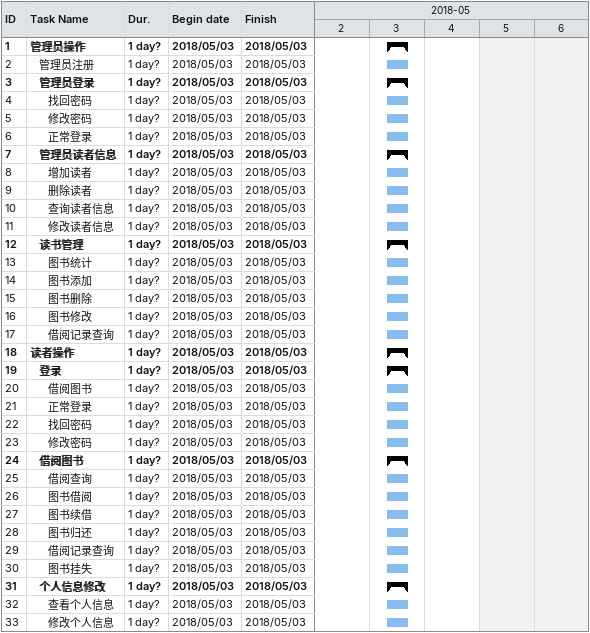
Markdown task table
| ID | Level | Task | Duration | Start | Finish |
|---|---|---|---|---|---|
| 1 | 1 | **管理员操作** | 1d? | 2018-05-03 | 2018-05-03 |
| 2 | 2 | 管理员注册 | 1d? | 2018-05-03 | 2018-05-03 |
| 3 | 2 | **管理员登录** | 1d? | 2018-05-03 | 2018-05-03 |
| 4 | 3 | 找回密码 | 1d? | 2018-05-03 | 2018-05-03 |
| 5 | 3 | 修改密码 | 1d? | 2018-05-03 | 2018-05-03 |
| 6 | 3 | 正常登录 | 1d? | 2018-05-03 | 2018-05-03 |
| 7 | 2 | **管理员读者信息** | 1d? | 2018-05-03 | 2018-05-03 |
| 8 | 3 | 增加读者 | 1d? | 2018-05-03 | 2018-05-03 |
| 9 | 3 | 删除读者 | 1d? | 2018-05-03 | 2018-05-03 |
| 10 | 3 | 查询读者信息 | 1d? | 2018-05-03 | 2018-05-03 |
| 11 | 3 | 修改读者信息 | 1d? | 2018-05-03 | 2018-05-03 |
| 12 | 2 | **读书管理** | 1d? | 2018-05-03 | 2018-05-03 |
| 13 | 3 | 图书统计 | 1d? | 2018-05-03 | 2018-05-03 |
| 14 | 3 | 图书添加 | 1d? | 2018-05-03 | 2018-05-03 |
| 15 | 3 | 图书删除 | 1d? | 2018-05-03 | 2018-05-03 |
| 16 | 3 | 图书修改 | 1d? | 2018-05-03 | 2018-05-03 |
| 17 | 3 | 借阅记录查询 | 1d? | 2018-05-03 | 2018-05-03 |
| 18 | 1 | **读者操作** | 1d? | 2018-05-03 | 2018-05-03 |
| 19 | 2 | **登录** | 1d? | 2018-05-03 | 2018-05-03 |
| 20 | 3 | 借阅图书 | 1d? | 2018-05-03 | 2018-05-03 |
| 21 | 3 | 正常登录 | 1d? | 2018-05-03 | 2018-05-03 |
| 22 | 3 | 找回密码 | 1d? | 2018-05-03 | 2018-05-03 |
| 23 | 3 | 修改密码 | 1d? | 2018-05-03 | 2018-05-03 |
| 24 | 2 | **借阅图书** | 1d? | 2018-05-03 | 2018-05-03 |
| 25 | 3 | 借阅查询 | 1d? | 2018-05-03 | 2018-05-03 |
| 26 | 3 | 图书借阅 | 1d? | 2018-05-03 | 2018-05-03 |
| 27 | 3 | 图书续借 | 1d? | 2018-05-03 | 2018-05-03 |
| 28 | 3 | 图书归还 | 1d? | 2018-05-03 | 2018-05-03 |
| 29 | 3 | 借阅记录查询 | 1d? | 2018-05-03 | 2018-05-03 |
| 30 | 3 | 图书挂失 | 1d? | 2018-05-03 | 2018-05-03 |
| 31 | 2 | **个人信息修改** | 1d? | 2018-05-03 | 2018-05-03 |
| 32 | 3 | 查看个人信息 | 1d? | 2018-05-03 | 2018-05-03 |
| 33 | 3 | 修改个人信息 | 1d? | 2018-05-03 | 2018-05-03 |
